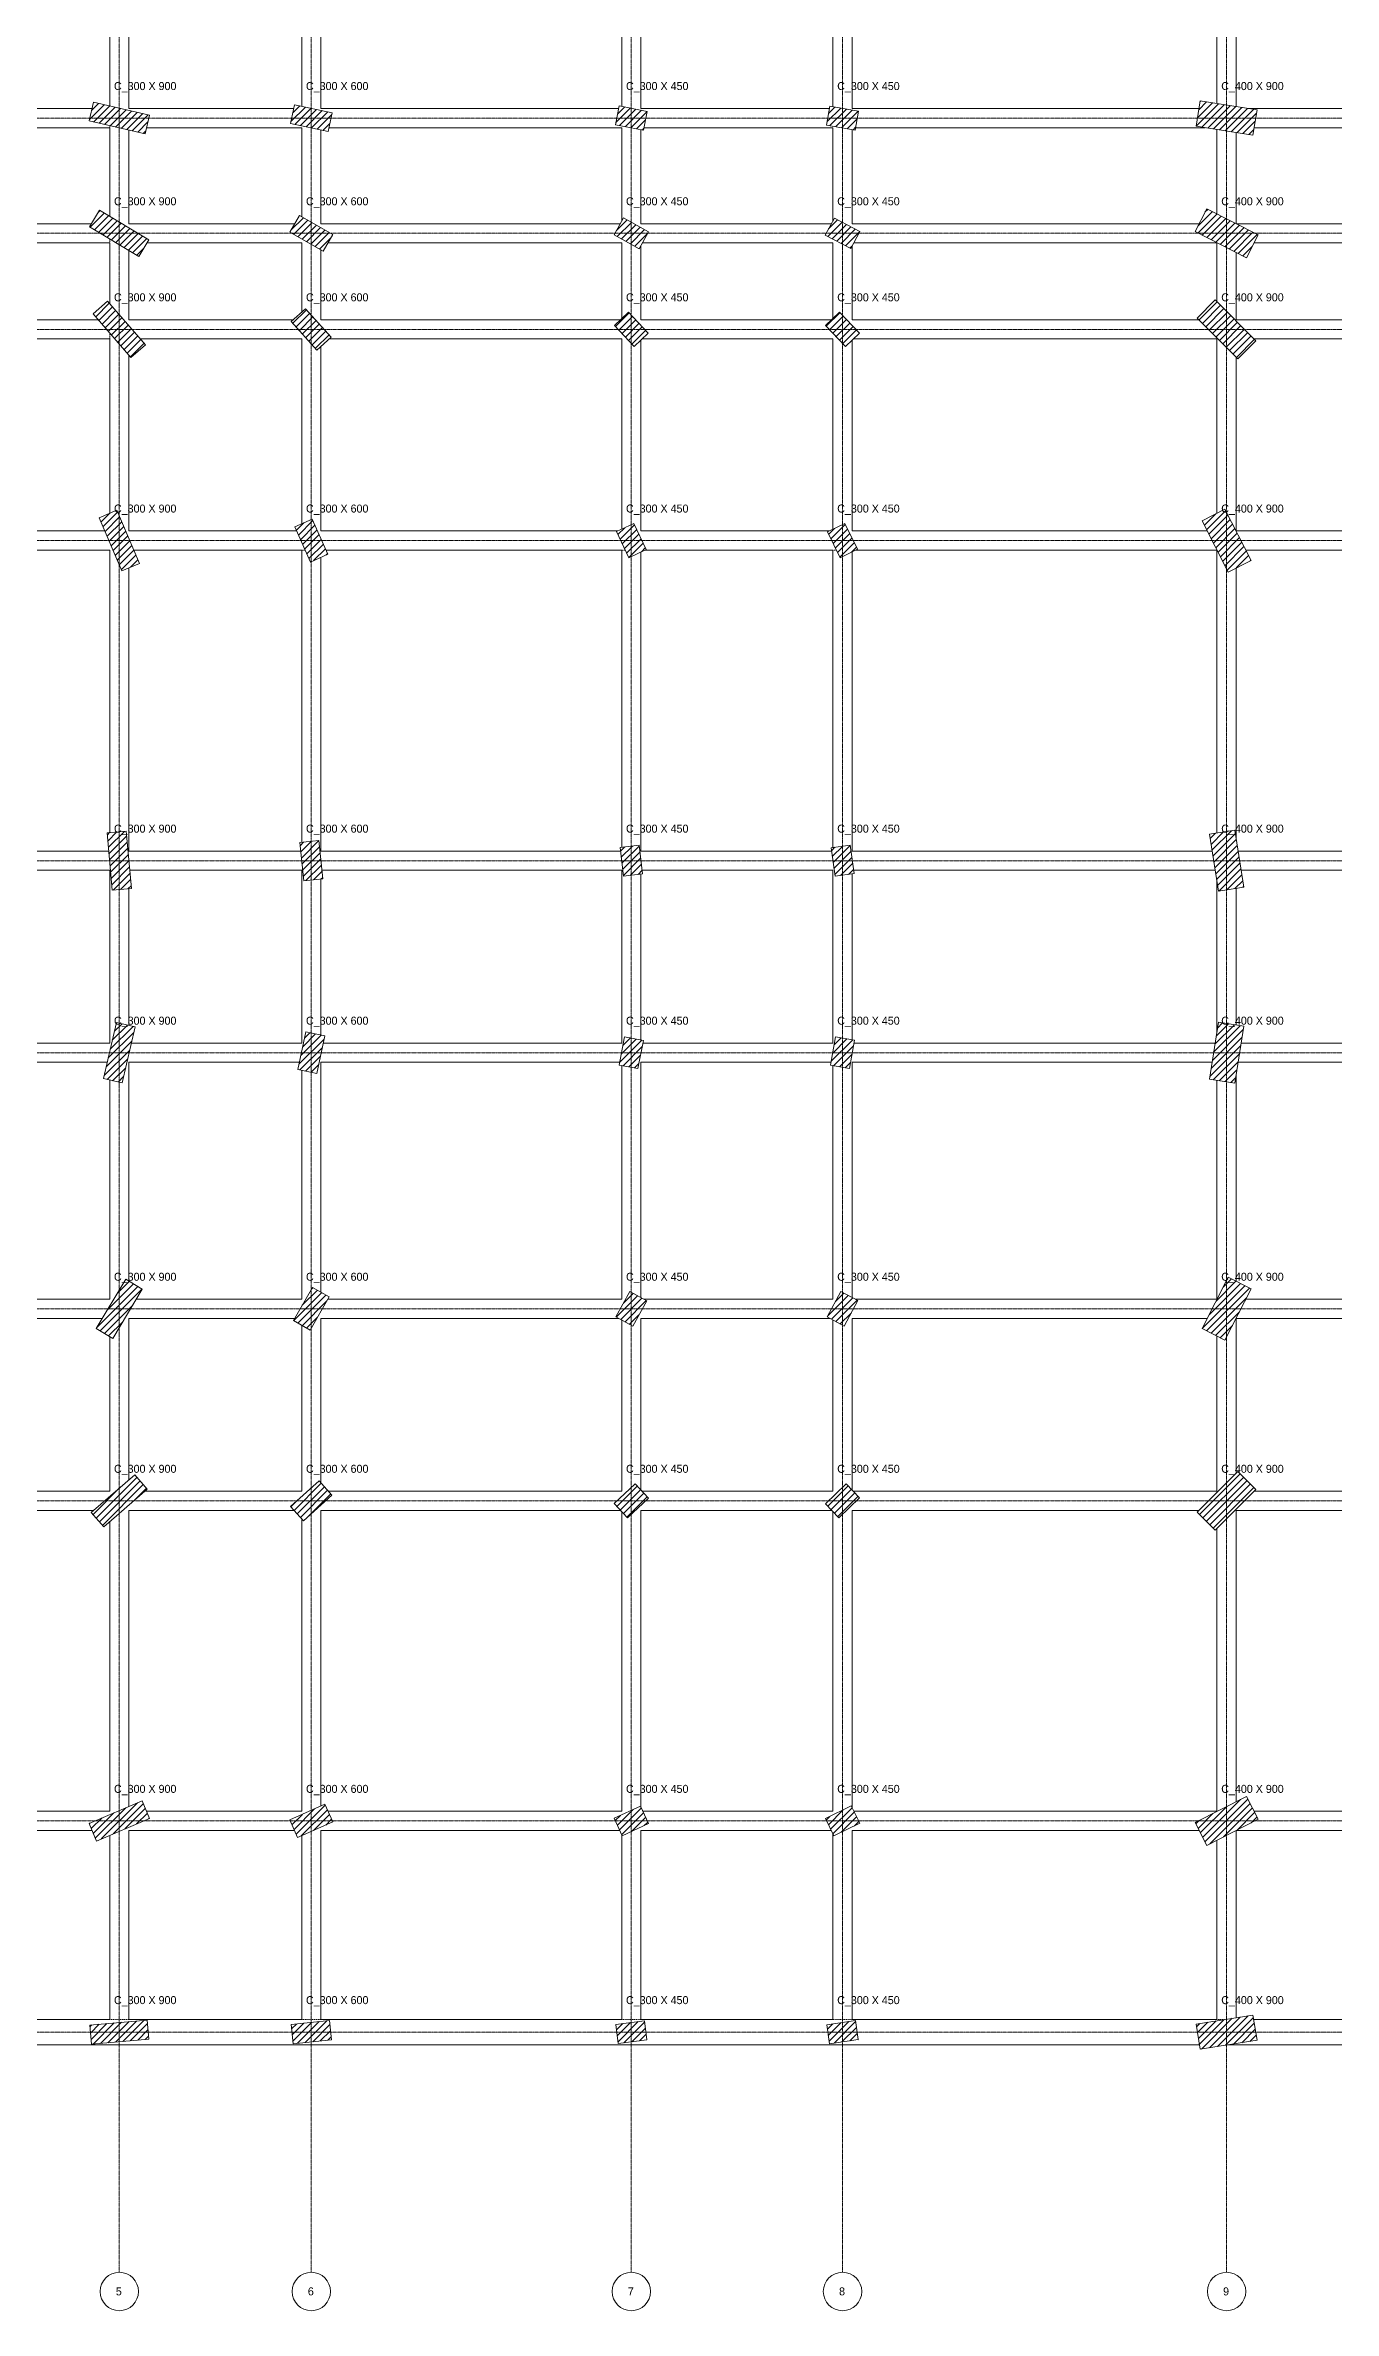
# Model space of a CAD drawing. Header units: millimetres. Extents: x -4286 to 75551, y -4651 to 64692.
# Drawn here: x 15844 to 35974, y -4651 to 30737 of the extents above; entities that cross this region are included whole.
import ezdxf

# ---------------------------------------------------------------- set-up
doc = ezdxf.new("R2010")
doc.units = ezdxf.units.MM
doc.linetypes.add('Dash', pattern=[6.35, 3.175, -3.175])
doc.linetypes.add('Grid Line', pattern=[22.225, 12.7, -3.175, 3.175, -3.175])
for name, color, linetype, lineweight in [('S-BEAM', 12, 'Continuous', 18), ('S-BEAM-HDLN', 1, 'Dash', 18), ('S-COLS', 52, 'Continuous', 18), ('S-COLS-IDEN', 171, 'Continuous', 9), ('S-GRID', 1, 'Continuous', 9), ('S-GRID-IDEN', 1, 'Continuous', 9)]:
    doc.layers.add(name, color=color, linetype=linetype, lineweight=lineweight)
doc.styles.add('JetBrains Mono', font='JetBrainsMono-VariableFont_wght.ttf', dxfattribs={"height": 125})
pattern_1 = [(45, (0, 0), (-53.03301, 53.03301), [])]

# ---------------------------------------------------------------- blocks, each defined once
blk = doc.blocks.new('Grid - M_Grid Head - Circle-24584-01 1st Floor Lvl_')
at = {"layer": 'S-GRID-IDEN'}
blk.add_circle((0, 0), 6, dxfattribs=at)

msp = doc.modelspace()

# ---------------------------------------------------------------- hatches: boundary and pattern name
at = {"layer": 'S-COLS'}
h = msp.add_hatch(dxfattribs=at)
h.set_pattern_fill('FP_4', color=8, style=0, pattern_type=2)
h.set_pattern_definition(pattern_1)
h.paths.add_polyline_path([(17405, 29353), (17472, 29645), (16595, 29847), (16528, 29555)])
h = msp.add_hatch(dxfattribs=at)
h.set_pattern_fill('FP_1', color=8, style=0, pattern_type=2)
h.set_pattern_definition(pattern_1)
h.paths.add_polyline_path([(20262, 29391), (20325, 29684), (19738, 29809), (19675, 29516)])
h = msp.add_hatch(dxfattribs=at)
h.set_pattern_fill('FP_3', color=8, style=0, pattern_type=2)
h.set_pattern_definition(pattern_1)
h.paths.add_polyline_path([(25192, 29410), (25249, 29704), (24808, 29790), (24751, 29496)])
h = msp.add_hatch(dxfattribs=at)
h.set_pattern_fill('FP_4', color=8, style=0, pattern_type=2)
h.set_pattern_definition(pattern_1)
h.paths.add_polyline_path([(28496, 29413), (28548, 29709), (28104, 29787), (28052, 29491)])
h = msp.add_hatch(dxfattribs=at)
h.set_pattern_fill('FP_1', color=8, style=0, pattern_type=2)
h.set_pattern_definition(pattern_1)
h.paths.add_polyline_path([(34713, 29332), (34776, 29727), (33887, 29868), (33824, 29473)])
h = msp.add_hatch(dxfattribs=at)
h.set_pattern_fill('FP_4', color=8, style=0, pattern_type=2)
h.set_pattern_definition(pattern_1)
h.paths.add_polyline_path([(17308, 27440), (17463, 27697), (16692, 28160), (16537, 27903)])
h = msp.add_hatch(dxfattribs=at)
h.set_pattern_fill('FP_1', color=8, style=0, pattern_type=2)
h.set_pattern_definition(pattern_1)
h.paths.add_polyline_path([(20185, 27520), (20335, 27780), (19815, 28080), (19665, 27820), (19983, 27637)])
h = msp.add_hatch(dxfattribs=at)
h.set_pattern_fill('FP_4', color=8, style=0, pattern_type=2)
h.set_pattern_definition(pattern_1)
h.paths.add_polyline_path([(25124, 27560), (25270, 27822), (24876, 28040), (24730, 27778), (24985, 27637)])
h = msp.add_hatch(dxfattribs=at)
h.set_pattern_fill('FP_4', color=8, style=0, pattern_type=2)
h.set_pattern_definition(pattern_1)
h.paths.add_polyline_path([(28428, 27562), (28569, 27827), (28172, 28038), (28031, 27773), (28288, 27637)])
h = msp.add_hatch(dxfattribs=at)
h.set_pattern_fill('FP_1', color=8, style=0, pattern_type=2)
h.set_pattern_definition(pattern_1)
h.paths.add_polyline_path([(34610, 27418), (34792, 27774), (33990, 28182), (33808, 27826)])
h = msp.add_hatch(dxfattribs=at)
h.set_pattern_fill('FP_4', color=8, style=0, pattern_type=2)
h.set_pattern_definition(pattern_1)
h.paths.add_polyline_path([(17182, 25862), (17408, 26059), (16818, 26738), (16592, 26541)])
h = msp.add_hatch(dxfattribs=at)
h.set_pattern_fill('FP_1', color=8, style=0, pattern_type=2)
h.set_pattern_definition(pattern_1)
h.paths.add_polyline_path([(20089, 25977), (20312, 26177), (19911, 26623), (19688, 26423)])
h = msp.add_hatch(dxfattribs=at)
h.set_pattern_fill('FP_3', color=8, style=0, pattern_type=2)
h.set_pattern_definition(pattern_1)
h.paths.add_polyline_path([(25044, 26033), (25263, 26238), (24956, 26567), (24737, 26362)])
h = msp.add_hatch(dxfattribs=at)
h.set_pattern_fill('FP_2', color=8, style=0, pattern_type=2)
h.set_pattern_definition(pattern_1)
h.paths.add_polyline_path([(28348, 26034), (28564, 26242), (28252, 26566), (28036, 26358)])
h = msp.add_hatch(dxfattribs=at)
h.set_pattern_fill('FP_2', color=8, style=0, pattern_type=2)
h.set_pattern_definition(pattern_1)
h.paths.add_polyline_path([(34477, 25840), (34760, 26123), (34123, 26760), (33840, 26477)])
h = msp.add_hatch(dxfattribs=at)
h.set_pattern_fill('FP_4', color=8, style=0, pattern_type=2)
h.set_pattern_definition(pattern_1)
h.paths.add_polyline_path([(17038, 22527), (17314, 22644), (16962, 23473), (16686, 23356)])
h = msp.add_hatch(dxfattribs=at)
h.set_pattern_fill('FP_2', color=8, style=0, pattern_type=2)
h.set_pattern_definition(pattern_1)
h.paths.add_polyline_path([(34326, 22508), (34682, 22690), (34274, 23492), (33918, 23310)])
h = msp.add_hatch(dxfattribs=at)
h.set_pattern_fill('FP_2', color=8, style=0, pattern_type=2)
h.set_pattern_definition(pattern_1)
h.paths.add_polyline_path([(19985, 22665), (20259, 22787), (20015, 23335), (19741, 23213)])
h = msp.add_hatch(dxfattribs=at)
h.set_pattern_fill('FP_4', color=8, style=0, pattern_type=2)
h.set_pattern_definition(pattern_1)
h.paths.add_polyline_path([(24959, 22733), (25231, 22859), (25041, 23267), (24769, 23141)])
h = msp.add_hatch(dxfattribs=at)
h.set_pattern_fill('FP_4', color=8, style=0, pattern_type=2)
h.set_pattern_definition(pattern_1)
h.paths.add_polyline_path([(28264, 22732), (28533, 22864), (28336, 23268), (28067, 23136)])
h = msp.add_hatch(dxfattribs=at)
h.set_pattern_fill('FP_2', color=8, style=0, pattern_type=2)
h.set_pattern_definition(pattern_1)
h.paths.add_polyline_path([(16890, 17539), (17189, 17565), (17110, 18461), (16811, 18435)])
h = msp.add_hatch(dxfattribs=at)
h.set_pattern_fill('FP_2', color=8, style=0, pattern_type=2)
h.set_pattern_definition(pattern_1)
h.paths.add_polyline_path([(34173, 17524), (34568, 17587), (34427, 18476), (34032, 18413)])
h = msp.add_hatch(dxfattribs=at)
h.set_pattern_fill('FP_4', color=8, style=0, pattern_type=2)
h.set_pattern_definition(pattern_1)
h.paths.add_polyline_path([(19882, 17686), (20181, 17717), (20118, 18314), (19819, 18283)])
h = msp.add_hatch(dxfattribs=at)
h.set_pattern_fill('FP_4', color=8, style=0, pattern_type=2)
h.set_pattern_definition(pattern_1)
h.paths.add_polyline_path([(24879, 17758), (25176, 17795), (25121, 18242), (24824, 18205)])
h = msp.add_hatch(dxfattribs=at)
h.set_pattern_fill('FP_1', color=8, style=0, pattern_type=2)
h.set_pattern_definition(pattern_1)
h.paths.add_polyline_path([(28183, 17756), (28480, 17798), (28417, 18244), (28120, 18202)])
h = msp.add_hatch(dxfattribs=at)
h.set_pattern_fill('FP_2', color=8, style=0, pattern_type=2)
h.set_pattern_definition(pattern_1)
h.paths.add_polyline_path([(17045, 14528), (17247, 15405), (16955, 15472), (16753, 14595)])
h = msp.add_hatch(dxfattribs=at)
h.set_pattern_fill('FP_2', color=8, style=0, pattern_type=2)
h.set_pattern_definition(pattern_1)
h.paths.add_polyline_path([(20084, 14675), (20209, 15262), (19916, 15325), (19791, 14738)])
h = msp.add_hatch(dxfattribs=at)
h.set_pattern_fill('FP_1', color=8, style=0, pattern_type=2)
h.set_pattern_definition(pattern_1)
h.paths.add_polyline_path([(25104, 14751), (25190, 15192), (24896, 15249), (24810, 14808)])
h = msp.add_hatch(dxfattribs=at)
h.set_pattern_fill('FP_2', color=8, style=0, pattern_type=2)
h.set_pattern_definition(pattern_1)
h.paths.add_polyline_path([(28409, 14752), (28487, 15196), (28191, 15248), (28113, 14804)])
h = msp.add_hatch(dxfattribs=at)
h.set_pattern_fill('FP_4', color=8, style=0, pattern_type=2)
h.set_pattern_definition(pattern_1)
h.paths.add_polyline_path([(34427, 14524), (34568, 15413), (34173, 15476), (34032, 14587)])
h = msp.add_hatch(dxfattribs=at)
h.set_pattern_fill('FP_3', color=8, style=0, pattern_type=2)
h.set_pattern_definition(pattern_1)
h.paths.add_polyline_path([(16897, 10537), (17360, 11308), (17103, 11463), (16640, 10692)])
h = msp.add_hatch(dxfattribs=at)
h.set_pattern_fill('FP_4', color=8, style=0, pattern_type=2)
h.set_pattern_definition(pattern_1)
h.paths.add_polyline_path([(19980, 10665), (20280, 11185), (20020, 11335), (19720, 10815)])
h = msp.add_hatch(dxfattribs=at)
h.set_pattern_fill('FP_2', color=8, style=0, pattern_type=2)
h.set_pattern_definition(pattern_1)
h.paths.add_polyline_path([(34274, 10508), (34682, 11310), (34326, 11492), (33918, 10690)])
h = msp.add_hatch(dxfattribs=at)
h.set_pattern_fill('FP_3', color=8, style=0, pattern_type=2)
h.set_pattern_definition(pattern_1)
h.paths.add_polyline_path([(25022, 10730), (25240, 11124), (24978, 11270), (24760, 10876)])
h = msp.add_hatch(dxfattribs=at)
h.set_pattern_fill('FP_2', color=8, style=0, pattern_type=2)
h.set_pattern_definition(pattern_1)
h.paths.add_polyline_path([(28327, 10731), (28538, 11128), (28273, 11269), (28062, 10872)])
h = msp.add_hatch(dxfattribs=at)
h.set_pattern_fill('FP_4', color=8, style=0, pattern_type=2)
h.set_pattern_definition(pattern_1)
h.paths.add_polyline_path([(16759, 7592), (17438, 8182), (17241, 8408), (16562, 7818)])
h = msp.add_hatch(dxfattribs=at)
h.set_pattern_fill('FP_2', color=8, style=0, pattern_type=2)
h.set_pattern_definition(pattern_1)
h.paths.add_polyline_path([(19877, 7688), (20323, 8089), (20123, 8312), (19677, 7911)])
h = msp.add_hatch(dxfattribs=at)
h.set_pattern_fill('FP_2', color=8, style=0, pattern_type=2)
h.set_pattern_definition(pattern_1)
h.paths.add_polyline_path([(24938, 7737), (25267, 8044), (25062, 8263), (24733, 7956)])
h = msp.add_hatch(dxfattribs=at)
h.set_pattern_fill('FP_3', color=8, style=0, pattern_type=2)
h.set_pattern_definition(pattern_1)
h.paths.add_polyline_path([(28242, 7736), (28566, 8048), (28358, 8264), (28034, 7952)])
h = msp.add_hatch(dxfattribs=at)
h.set_pattern_fill('FP_1', color=8, style=0, pattern_type=2)
h.set_pattern_definition(pattern_1)
h.paths.add_polyline_path([(34123, 7540), (34760, 8177), (34477, 8460), (33840, 7823)])
h = msp.add_hatch(dxfattribs=at)
h.set_pattern_fill('FP_4', color=8, style=0, pattern_type=2)
h.set_pattern_definition(pattern_1)
h.paths.add_polyline_path([(16644, 2686), (17473, 3038), (17356, 3314), (16527, 2962)])
h = msp.add_hatch(dxfattribs=at)
h.set_pattern_fill('FP_3', color=8, style=0, pattern_type=2)
h.set_pattern_definition(pattern_1)
h.paths.add_polyline_path([(19787, 2741), (20335, 2985), (20213, 3259), (19665, 3015)])
h = msp.add_hatch(dxfattribs=at)
h.set_pattern_fill('FP_2', color=8, style=0, pattern_type=2)
h.set_pattern_definition(pattern_1)
h.paths.add_polyline_path([(24859, 2769), (25267, 2959), (25141, 3231), (24733, 3041)])
h = msp.add_hatch(dxfattribs=at)
h.set_pattern_fill('FP_2', color=8, style=0, pattern_type=2)
h.set_pattern_definition(pattern_1)
h.paths.add_polyline_path([(28164, 2767), (28568, 2964), (28436, 3233), (28032, 3036)])
h = msp.add_hatch(dxfattribs=at)
h.set_pattern_fill('FP_3', color=8, style=0, pattern_type=2)
h.set_pattern_definition(pattern_1)
h.paths.add_polyline_path([(33990, 2618), (34792, 3026), (34610, 3382), (33808, 2974)])
h = msp.add_hatch(dxfattribs=at)
h.set_pattern_fill('FP_2', color=8, style=0, pattern_type=2)
h.set_pattern_definition(pattern_1)
h.paths.add_polyline_path([(16565, -489), (17461, -410), (17435, -111), (16539, -190)])
h = msp.add_hatch(dxfattribs=at)
h.set_pattern_fill('FP_4', color=8, style=0, pattern_type=2)
h.set_pattern_definition(pattern_1)
h.paths.add_polyline_path([(19717, -481), (20314, -418), (20283, -119), (19686, -182)])
h = msp.add_hatch(dxfattribs=at)
h.set_pattern_fill('FP_1', color=8, style=0, pattern_type=2)
h.set_pattern_definition(pattern_1)
h.paths.add_polyline_path([(24795, -476), (25242, -421), (25205, -124), (24758, -179)])
h = msp.add_hatch(dxfattribs=at)
h.set_pattern_fill('FP_4', color=8, style=0, pattern_type=2)
h.set_pattern_definition(pattern_1)
h.paths.add_polyline_path([(28098, -480), (28544, -417), (28502, -120), (28056, -183)])
h = msp.add_hatch(dxfattribs=at)
h.set_pattern_fill('FP_1', color=8, style=0, pattern_type=2)
h.set_pattern_definition(pattern_1)
h.paths.add_polyline_path([(33887, -568), (34776, -427), (34713, -32), (33824, -173)])

# ---------------------------------------------------------------- linework, layer by layer
at = {"layer": 'S-BEAM'}
for p, q in [((16850, 31536), (16850, 29789)), ((17150, 29750), (17150, 31550)), ((19850, 31533), (19850, 29785)), ((20150, 29750), (20150, 31550)), ((24850, 31530), (24850, 29782)), ((25150, 29750), (25150, 31550)), ((28150, 31527), (28150, 29779)), ((28450, 29750), (28450, 31550)), ((34450, 29779), (34450, 31521)), ((34150, 31474), (34150, 29826)), ((16573, 29750), (11329, 29750)), ((19725, 29750), (17150, 29750)), ((24800, 29750), (20150, 29750)), ((28098, 29750), (25150, 29750)), ((33868, 29750), (28450, 29750)), ((36867, 29750), (34632, 29750)), ((11272, 29450), (16850, 29450)), ((16850, 29450), (16850, 28065)), ((17150, 27950), (17150, 29411)), ((17427, 29450), (19850, 29450)), ((19850, 29450), (19850, 28060)), ((20150, 27950), (20150, 29415)), ((20275, 29450), (24850, 29450)), ((24850, 29450), (24850, 27994)), ((25150, 27950), (25150, 29418)), ((25200, 29450), (28150, 29450)), ((28150, 29450), (28150, 27997)), ((28450, 27950), (28450, 29421)), ((28502, 29450), (33968, 29450)), ((34150, 29421), (34150, 28101)), ((34450, 27950), (34450, 29374)), ((34732, 29450), (36824, 29450)), ((16565, 27950), (11185, 27950)), ((11260, 27650), (16850, 27650)), ((16850, 27650), (16850, 26701)), ((19740, 27950), (17150, 27950)), ((17435, 27650), (19850, 27650)), ((19850, 27650), (19850, 26569)), ((24826, 27950), (20150, 27950)), ((20260, 27650), (24850, 27650)), ((24850, 27650), (24850, 26468)), ((28125, 27950), (25150, 27950)), ((25150, 26450), (25150, 27606)), ((25174, 27650), (28150, 27650)), ((28150, 27650), (28150, 26468)), ((33871, 27950), (28450, 27950)), ((28450, 26450), (28450, 27603)), ((28475, 27650), (34150, 27650)), ((34150, 27650), (34150, 26733)), ((36872, 27950), (34450, 27950)), ((34729, 27650), (36923, 27650)), ((17150, 26450), (17150, 27535)), ((20150, 26450), (20150, 27540)), ((34450, 26450), (34450, 27499)), ((16671, 26450), (11168, 26450)), ((19718, 26450), (17150, 26450)), ((24831, 26450), (20150, 26450)), ((28131, 26450), (25150, 26450)), ((33867, 26450), (28450, 26450)), ((36819, 26450), (34450, 26450)), ((11288, 26150), (16850, 26150)), ((16850, 26150), (16850, 23425)), ((17150, 23150), (17150, 25899)), ((17329, 26150), (19850, 26150)), ((19850, 26150), (19850, 23262)), ((20150, 23150), (20150, 26031)), ((20282, 26150), (24850, 26150)), ((24850, 26150), (24850, 23178)), ((25150, 23150), (25150, 26132)), ((25169, 26150), (28150, 26150)), ((28150, 26150), (28150, 23177)), ((28450, 23150), (28450, 26132)), ((28469, 26150), (34150, 26150)), ((34150, 26150), (34150, 23429)), ((34450, 23150), (34450, 25867)), ((34733, 26150), (37023, 26150)), ((16773, 23150), (11182, 23150)), ((19769, 23150), (17150, 23150)), ((24789, 23150), (20150, 23150)), ((28094, 23150), (25150, 23150)), ((33999, 23150), (28450, 23150)), ((36880, 23150), (34450, 23150)), ((11303, 22850), (16850, 22850)), ((16850, 22850), (16850, 18439)), ((17227, 22850), (19850, 22850)), ((19850, 22850), (19850, 18286)), ((20150, 18150), (20150, 22738)), ((20231, 22850), (24850, 22850)), ((24850, 22850), (24850, 18208)), ((25150, 18150), (25150, 22822)), ((25211, 22850), (28150, 22850)), ((28150, 22850), (28150, 18206)), ((28450, 18150), (28450, 22823)), ((28506, 22850), (34150, 22850)), ((34150, 22850), (34150, 18432)), ((34601, 22850), (37040, 22850)), ((17150, 18150), (17150, 22575)), ((34450, 18332), (34450, 22571)), ((16836, 18150), (11215, 18150)), ((19833, 18150), (17150, 18150)), ((24830, 18150), (20150, 18150)), ((28127, 18150), (25150, 18150)), ((34074, 18150), (28450, 18150)), ((36969, 18150), (34479, 18150)), ((11236, 17850), (16850, 17850)), ((16850, 17850), (16850, 15150)), ((17164, 17850), (19850, 17850)), ((19850, 17850), (19850, 15150)), ((20150, 15275), (20150, 17714)), ((20167, 17850), (24850, 17850)), ((24850, 17850), (24850, 15150)), ((25150, 15200), (25150, 17792)), ((25170, 17850), (28150, 17850)), ((28150, 17850), (28150, 15150)), ((28450, 15202), (28450, 17794)), ((28473, 17850), (34121, 17850)), ((34526, 17850), (37022, 17850)), ((17150, 15427), (17150, 17561)), ((34150, 17668), (34150, 15332)), ((34450, 15432), (34450, 17568)), ((16850, 15150), (11269, 15150)), ((19850, 15150), (17189, 15150)), ((24850, 15150), (20185, 15150)), ((28150, 15150), (25182, 15150)), ((34121, 15150), (28479, 15150)), ((37018, 15150), (34526, 15150)), ((11194, 14850), (16811, 14850)), ((16850, 14573), (16850, 11150)), ((17150, 11435), (17150, 14850)), ((17150, 14850), (19815, 14850)), ((19850, 14725), (19850, 11150)), ((20150, 11260), (20150, 14850)), ((20150, 14850), (24818, 14850)), ((24850, 14800), (24850, 11150)), ((25150, 11174), (25150, 14850)), ((25150, 14850), (28121, 14850)), ((28150, 14798), (28150, 11150)), ((28450, 11175), (28450, 14850)), ((28450, 14850), (34074, 14850)), ((34150, 14568), (34150, 11150)), ((34450, 11429), (34450, 14668)), ((34479, 14850), (36976, 14850)), ((16850, 11150), (11326, 11150)), ((19850, 11150), (17265, 11150)), ((24850, 11150), (20260, 11150)), ((28150, 11150), (25194, 11150)), ((34150, 11150), (28497, 11150)), ((37039, 11150), (34601, 11150)), ((11172, 10850), (16735, 10850)), ((17150, 8329), (17150, 10850)), ((17150, 10850), (19740, 10850)), ((19850, 10740), (19850, 8150)), ((20150, 8282), (20150, 10850)), ((20150, 10850), (24806, 10850)), ((24850, 10826), (24850, 8150)), ((25150, 8169), (25150, 10850)), ((25150, 10850), (28103, 10850)), ((28150, 10825), (28150, 8150)), ((28450, 8169), (28450, 10850)), ((28450, 10850), (33999, 10850)), ((34450, 10850), (36893, 10850)), ((34450, 8433), (34450, 10850)), ((16850, 10565), (16850, 8150)), ((34150, 10571), (34150, 8150)), ((16850, 8150), (11266, 8150)), ((19850, 8150), (17401, 8150)), ((24850, 8150), (20269, 8150)), ((28150, 8150), (25168, 8150)), ((34150, 8150), (28468, 8150)), ((37028, 8150), (34733, 8150)), ((11171, 7850), (16599, 7850)), ((17150, 3227), (17150, 7850)), ((17150, 7850), (19731, 7850)), ((20150, 3231), (20150, 7850)), ((20150, 7850), (24832, 7850)), ((24850, 7831), (24850, 3150)), ((25150, 3211), (25150, 7850)), ((25150, 7850), (28132, 7850)), ((28150, 7831), (28150, 3150)), ((28450, 3206), (28450, 7850)), ((28450, 7850), (33867, 7850)), ((34450, 7850), (36807, 7850)), ((34450, 3301), (34450, 7850)), ((16850, 7671), (16850, 3150)), ((19850, 7718), (19850, 3150)), ((34150, 7567), (34150, 3150)), ((11229, 2850), (16575, 2850)), ((16850, 3150), (11263, 3150)), ((17150, -100), (17150, 2850)), ((17150, 2850), (19738, 2850)), ((19850, 3150), (17425, 3150)), ((20150, -100), (20150, 2850)), ((20150, 2850), (24822, 2850)), ((24850, 3150), (20262, 3150)), ((25150, -100), (25150, 2850)), ((25150, 2850), (28123, 2850)), ((28150, 3150), (25178, 3150)), ((28450, -100), (28450, 2850)), ((28450, 2850), (33871, 2850)), ((34150, 3150), (28477, 3150)), ((34450, 2850), (36870, 2850)), ((34450, -74), (34450, 2850)), ((36943, 3150), (34729, 3150)), ((16850, 2773), (16850, -100)), ((19850, 2769), (19850, -100)), ((24850, 2789), (24850, -100)), ((28150, 2794), (28150, -100)), ((34150, 2699), (34150, -100)), ((16850, -100), (11287, -100)), ((19850, -100), (17150, -100)), ((24850, -100), (20150, -100)), ((28150, -100), (25150, -100)), ((34150, -100), (28450, -100)), ((36808, -100), (34724, -100)), ((11315, -500), (16850, -500)), ((16850, -500), (19850, -500)), ((19850, -500), (24850, -500)), ((24850, -500), (28150, -500)), ((28150, -500), (33876, -500)), ((34316, -500), (36878, -500))]:
    msp.add_line(p, q, dxfattribs=at)
at = {"layer": 'S-BEAM-HDLN'}
for p, q in [((16850, 29481), (16850, 29450)), ((16850, 27715), (16850, 27650)), ((16850, 26244), (16850, 26150)), ((19850, 22850), (19903, 22850)), ((24850, 22850), (24904, 22850)), ((28150, 22850), (28206, 22850)), ((34150, 22850), (34152, 22850)), ((17150, -100), (16850, -100)), ((20150, -100), (19850, -100)), ((25150, -100), (24850, -100)), ((28450, -100), (28150, -100)), ((34150, -100), (34284, -100))]:
    msp.add_line(p, q, dxfattribs=at)
at = {"layer": 'S-COLS'}
for p, q in [((16528, 29555), (16595, 29847)), ((16595, 29847), (17472, 29645)), ((19675, 29516), (19738, 29809)), ((19738, 29809), (20325, 29684)), ((24751, 29496), (24808, 29790)), ((24808, 29790), (25249, 29704)), ((28052, 29491), (28104, 29787)), ((28104, 29787), (28548, 29709)), ((33824, 29473), (33887, 29868)), ((33887, 29868), (34776, 29727)), ((34776, 29727), (34713, 29332)), ((17405, 29353), (16528, 29555)), ((17472, 29645), (17405, 29353)), ((20262, 29391), (19675, 29516)), ((20325, 29684), (20262, 29391)), ((25192, 29410), (24751, 29496)), ((25249, 29704), (25192, 29410)), ((28496, 29413), (28052, 29491)), ((28548, 29709), (28496, 29413)), ((34713, 29332), (33824, 29473)), ((16537, 27903), (16692, 28160)), ((16692, 28160), (17463, 27697)), ((19665, 27820), (19815, 28080)), ((19815, 28080), (20335, 27780)), ((24730, 27778), (24876, 28040)), ((24876, 28040), (25270, 27822)), ((28031, 27773), (28172, 28038)), ((28172, 28038), (28569, 27827)), ((33808, 27826), (33990, 28182)), ((33990, 28182), (34792, 27774)), ((17308, 27440), (16537, 27903)), ((17463, 27697), (17308, 27440)), ((20185, 27520), (19665, 27820)), ((20335, 27780), (20185, 27520)), ((25124, 27560), (24730, 27778)), ((25270, 27822), (25124, 27560)), ((28428, 27562), (28031, 27773)), ((28569, 27827), (28428, 27562)), ((34610, 27418), (33808, 27826)), ((34792, 27774), (34610, 27418)), ((16592, 26541), (16818, 26738)), ((17182, 25862), (16592, 26541)), ((16818, 26738), (17408, 26059)), ((19688, 26423), (19911, 26623)), ((19911, 26623), (20312, 26177)), ((24737, 26362), (24956, 26567)), ((24956, 26567), (25263, 26238)), ((28036, 26358), (28252, 26566)), ((28252, 26566), (28564, 26242)), ((33840, 26477), (34123, 26760)), ((34123, 26760), (34760, 26123)), ((20089, 25977), (19688, 26423)), ((25044, 26033), (24737, 26362)), ((25263, 26238), (25044, 26033)), ((28348, 26034), (28036, 26358)), ((28564, 26242), (28348, 26034)), ((34477, 25840), (33840, 26477)), ((17408, 26059), (17182, 25862)), ((20312, 26177), (20089, 25977)), ((34760, 26123), (34477, 25840)), ((16686, 23356), (16962, 23473)), ((16962, 23473), (17314, 22644)), ((33918, 23310), (34274, 23492)), ((34274, 23492), (34682, 22690)), ((17038, 22527), (16686, 23356)), ((19741, 23213), (20015, 23335)), ((19985, 22665), (19741, 23213)), ((20015, 23335), (20259, 22787)), ((24769, 23141), (25041, 23267)), ((24959, 22733), (24769, 23141)), ((25041, 23267), (25231, 22859)), ((28067, 23136), (28336, 23268)), ((28264, 22732), (28067, 23136)), ((28336, 23268), (28533, 22864)), ((34326, 22508), (33918, 23310)), ((20259, 22787), (19985, 22665)), ((25231, 22859), (24959, 22733)), ((28533, 22864), (28264, 22732)), ((34682, 22690), (34326, 22508)), ((17314, 22644), (17038, 22527)), ((16811, 18435), (17110, 18461)), ((16890, 17539), (16811, 18435)), ((17110, 18461), (17189, 17565)), ((34032, 18413), (34427, 18476)), ((34173, 17524), (34032, 18413)), ((34427, 18476), (34568, 17587)), ((19819, 18283), (20118, 18314)), ((19882, 17686), (19819, 18283)), ((20118, 18314), (20181, 17717)), ((24824, 18205), (25121, 18242)), ((24879, 17758), (24824, 18205)), ((25121, 18242), (25176, 17795)), ((28120, 18202), (28417, 18244)), ((28183, 17756), (28120, 18202)), ((28417, 18244), (28480, 17798)), ((20181, 17717), (19882, 17686)), ((25176, 17795), (24879, 17758)), ((28480, 17798), (28183, 17756)), ((17189, 17565), (16890, 17539)), ((34568, 17587), (34173, 17524)), ((16753, 14595), (16955, 15472)), ((16955, 15472), (17247, 15405)), ((17247, 15405), (17045, 14528)), ((19791, 14738), (19916, 15325)), ((19916, 15325), (20209, 15262)), ((20209, 15262), (20084, 14675)), ((24810, 14808), (24896, 15249)), ((24896, 15249), (25190, 15192)), ((28113, 14804), (28191, 15248)), ((28191, 15248), (28487, 15196)), ((34032, 14587), (34173, 15476)), ((34173, 15476), (34568, 15413)), ((34568, 15413), (34427, 14524)), ((25190, 15192), (25104, 14751)), ((28487, 15196), (28409, 14752)), ((17045, 14528), (16753, 14595)), ((20084, 14675), (19791, 14738)), ((25104, 14751), (24810, 14808)), ((28409, 14752), (28113, 14804)), ((34427, 14524), (34032, 14587)), ((16640, 10692), (17103, 11463)), ((17103, 11463), (17360, 11308)), ((19720, 10815), (20020, 11335)), ((20020, 11335), (20280, 11185)), ((33918, 10690), (34326, 11492)), ((34326, 11492), (34682, 11310)), ((17360, 11308), (16897, 10537)), ((20280, 11185), (19980, 10665)), ((24760, 10876), (24978, 11270)), ((24978, 11270), (25240, 11124)), ((25240, 11124), (25022, 10730)), ((28062, 10872), (28273, 11269)), ((28273, 11269), (28538, 11128)), ((28538, 11128), (28327, 10731)), ((34682, 11310), (34274, 10508)), ((16897, 10537), (16640, 10692)), ((19980, 10665), (19720, 10815)), ((25022, 10730), (24760, 10876)), ((28327, 10731), (28062, 10872)), ((34274, 10508), (33918, 10690)), ((16562, 7818), (17241, 8408)), ((17438, 8182), (16759, 7592)), ((17241, 8408), (17438, 8182)), ((19677, 7911), (20123, 8312)), ((20123, 8312), (20323, 8089)), ((24733, 7956), (25062, 8263)), ((25062, 8263), (25267, 8044)), ((28034, 7952), (28358, 8264)), ((28358, 8264), (28566, 8048)), ((33840, 7823), (34477, 8460)), ((34760, 8177), (34123, 7540)), ((34477, 8460), (34760, 8177)), ((16759, 7592), (16562, 7818)), ((19877, 7688), (19677, 7911)), ((20323, 8089), (19877, 7688)), ((24938, 7737), (24733, 7956)), ((25267, 8044), (24938, 7737)), ((28242, 7736), (28034, 7952)), ((28566, 8048), (28242, 7736)), ((34123, 7540), (33840, 7823)), ((16527, 2962), (17356, 3314)), ((17356, 3314), (17473, 3038)), ((19665, 3015), (20213, 3259)), ((20213, 3259), (20335, 2985)), ((24733, 3041), (25141, 3231)), ((25141, 3231), (25267, 2959)), ((28032, 3036), (28436, 3233)), ((28436, 3233), (28568, 2964)), ((33808, 2974), (34610, 3382)), ((34610, 3382), (34792, 3026)), ((16644, 2686), (16527, 2962)), ((17473, 3038), (16644, 2686)), ((19787, 2741), (19665, 3015)), ((20335, 2985), (19787, 2741)), ((24859, 2769), (24733, 3041)), ((25267, 2959), (24859, 2769)), ((28164, 2767), (28032, 3036)), ((28568, 2964), (28164, 2767)), ((33990, 2618), (33808, 2974)), ((34792, 3026), (33990, 2618)), ((16539, -190), (17435, -111)), ((16565, -489), (16539, -190)), ((17435, -111), (17461, -410)), ((19686, -182), (20283, -119)), ((19717, -481), (19686, -182)), ((20283, -119), (20314, -418)), ((24758, -179), (25205, -124)), ((24795, -476), (24758, -179)), ((25205, -124), (25242, -421)), ((28056, -183), (28502, -120)), ((28098, -480), (28056, -183)), ((28502, -120), (28544, -417)), ((33824, -173), (34713, -32)), ((33887, -568), (33824, -173)), ((34713, -32), (34776, -427)), ((17461, -410), (16565, -489)), ((20314, -418), (19717, -481)), ((25242, -421), (24795, -476)), ((28544, -417), (28098, -480)), ((34776, -427), (33887, -568))]:
    msp.add_line(p, q, dxfattribs=at)
at = {"layer": 'S-GRID', "linetype": 'Grid Line'}
for p, q in [((17000, 64692), (17000, -4051)), ((20000, 64692), (20000, -4051)), ((25000, 64692), (25000, -4051)), ((28300, 64692), (28300, -4051)), ((34300, 64692), (34300, -4051)), ((75551, 29600), (-3686, 29600)), ((75551, 27800), (-3686, 27800)), ((75551, 26300), (-3686, 26300)), ((75551, 23000), (-3686, 23000)), ((75551, 18000), (-3686, 18000)), ((75551, 15000), (-3686, 15000)), ((75551, 11000), (-3686, 11000)), ((75551, 8000), (-3686, 8000)), ((75551, 3000), (-3686, 3000)), ((75551, -300), (-3686, -300))]:
    msp.add_line(p, q, dxfattribs=at)

# ---------------------------------------------------------------- block references
at = {"layer": 'S-GRID-IDEN', "xscale": 49.99999999999998, "yscale": 49.99999999999998, "zscale": 49.99999999999998, "rotation": 180}
for p in [(17000, -4351), (20000, -4351), (25000, -4351), (28300, -4351), (34300, -4351)]:
    msp.add_blockref('Grid - M_Grid Head - Circle-24584-01 1st Floor Lvl_', p, dxfattribs=at)

# ---------------------------------------------------------------- texts
at = {"layer": 'S-COLS-IDEN', "char_height": 125, "width": 1410.97, "attachment_point": 1, "style": 'JetBrains Mono'}
for s, insert in [('C_300 X 900', (16917, 30163)), ('C_300 X 600', (19917, 30163)), ('C_300 X 450', (24917, 30163)), ('C_300 X 450', (28217, 30163)), ('C_400 X 900', (34217, 30163)), ('C_300 X 900', (16917, 28363)), ('C_300 X 600', (19917, 28363)), ('C_300 X 450', (24917, 28363)), ('C_300 X 450', (28217, 28363)), ('C_400 X 900', (34217, 28363)), ('C_300 X 900', (16917, 26863)), ('C_300 X 600', (19917, 26863)), ('C_300 X 450', (24917, 26863)), ('C_300 X 450', (28217, 26863)), ('C_400 X 900', (34217, 26863)), ('C_300 X 900', (16917, 23563)), ('C_300 X 600', (19917, 23563)), ('C_300 X 450', (24917, 23563)), ('C_300 X 450', (28217, 23563)), ('C_400 X 900', (34217, 23563)), ('C_300 X 900', (16917, 18563)), ('C_300 X 600', (19917, 18563)), ('C_300 X 450', (24917, 18563)), ('C_300 X 450', (28217, 18563)), ('C_400 X 900', (34217, 18563)), ('C_300 X 900', (16917, 15563)), ('C_300 X 600', (19917, 15563)), ('C_300 X 450', (24917, 15563)), ('C_300 X 450', (28217, 15563)), ('C_400 X 900', (34217, 15563)), ('C_300 X 900', (16917, 11563)), ('C_300 X 600', (19917, 11563)), ('C_300 X 450', (24917, 11563)), ('C_300 X 450', (28217, 11563)), ('C_400 X 900', (34217, 11563)), ('C_300 X 900', (16917, 8563)), ('C_300 X 600', (19917, 8563)), ('C_300 X 450', (24917, 8563)), ('C_300 X 450', (28217, 8563)), ('C_400 X 900', (34217, 8563)), ('C_300 X 900', (16917, 3563)), ('C_300 X 600', (19917, 3563)), ('C_300 X 450', (24917, 3563)), ('C_300 X 450', (28217, 3563)), ('C_400 X 900', (34217, 3563)), ('C_300 X 900', (16917, 263)), ('C_300 X 600', (19917, 263)), ('C_300 X 450', (24917, 263)), ('C_300 X 450', (28217, 263)), ('C_400 X 900', (34217, 263))]:
    msp.add_mtext(s, dxfattribs=dict(at, insert=insert))

# ---------------------------------------------------------------- next in the draw order: texts
at = {"layer": 'S-GRID-IDEN', "char_height": 125, "width": 128.27, "attachment_point": 1, "style": 'JetBrains Mono', "bg_fill": 3, "box_fill_scale": 1.25, "bg_fill_color": 9, "bg_fill_true_color": 13158600, "bg_fill_transparency": 0}
for s, insert in [('5', (16946, -4287)), ('6', (19946, -4287)), ('7', (24946, -4287)), ('8', (28246, -4287)), ('9', (34246, -4287))]:
    msp.add_mtext(s, dxfattribs=dict(at, insert=insert))

doc.saveas('drawing.dxf')
